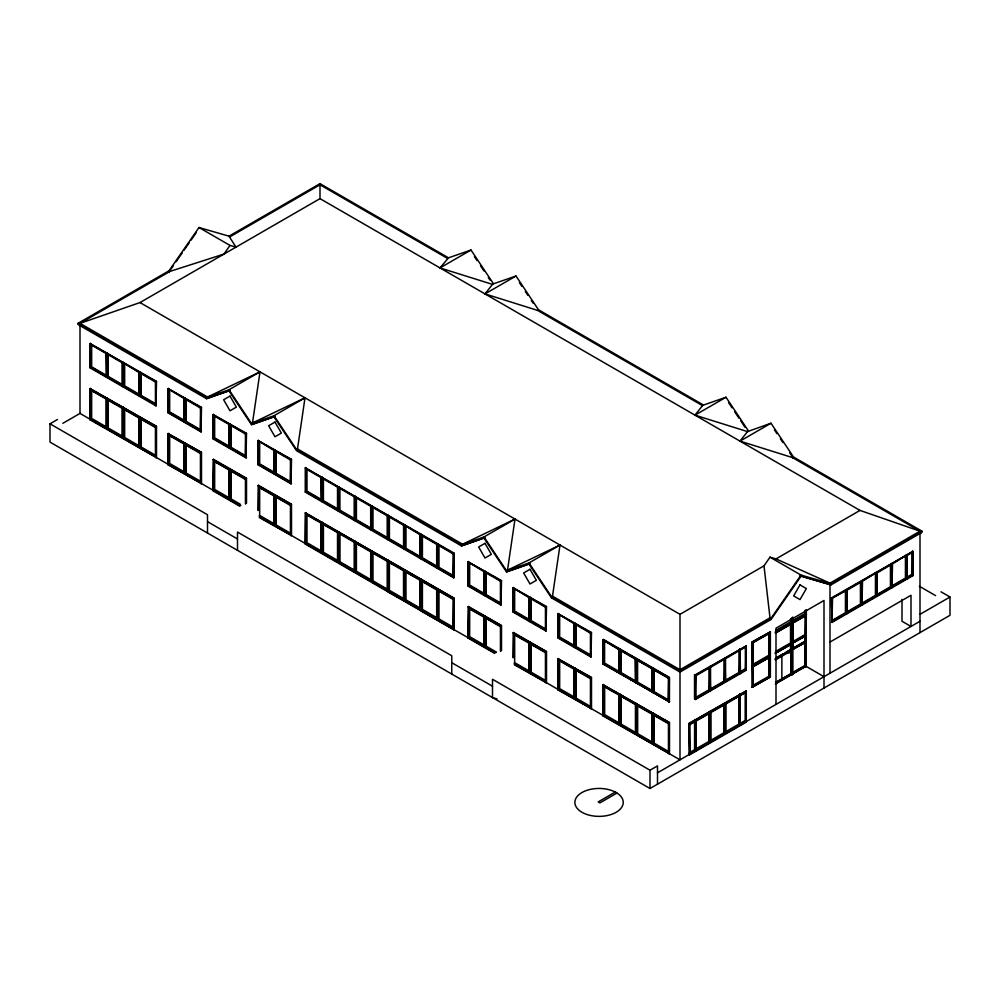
<?xml version="1.0" encoding="UTF-8"?>
<svg xmlns="http://www.w3.org/2000/svg" width="1000" height="1000" viewBox="0 0 1000 1000"><rect width="100%" height="100%" fill="white"/><g stroke="black" fill="none" stroke-linecap="round" stroke-linejoin="round"><path stroke-width="1.5" d="M206.5 397.537L229 389.75L251.5 423.525L252.5 422.938L260 371.85L206.5 397.537L78 323.35L78 324.5L206.5 398.688L229 390.9L251.5 424.675L274 416.875L296.5 450.65L461.5 545.913L484 538.125L506.5 571.9L529 564.1L551.5 597.875L680 672.062L771 619.525L801 576.225L831 584.888L922 532.35L922 531.188L793.5 457L771 423.225L747.5 431.6L740 441.125L792.5 457.587L920 531.188L830 583.15L776 558.9L770 557.175L764 565.837L680 614.325L140 302.562L80 323.35L207.5 396.962M251.5 423.525L274 415.725L296.5 449.5L297.5 448.925L305 397.825L252.5 422.938M461.5 544.763L484 536.962L506.5 570.737L507.5 570.163L515 519.075L461.5 544.763L296.5 449.5M506.5 570.737L529 562.95L551.5 596.725L552.5 596.15L560 545.05L507.5 570.163M78 323.35L169 270.812L199 227.512L229 236.175L236 247.138L230 245.413L199 227.512M169 271.962L173.412 265.6M176.062 261.775L182.237 252.862M184 250.312L189.3 242.675M191.062 240.125L196.35 232.488M230 245.413L224 254.062L170 271.388L80 323.35M551.5 596.725L680 670.913L771 618.375L801 575.075L831 583.737L922 531.188M493.5 283.8L492.5 284.375L440 267.925L448.5 257.825L471 250.025L493.5 283.8L516 276.012L538.5 309.788L703.5 405.05L726 397.25L748.5 431.025M703.5 405.05L702.5 405.625L537.5 310.363L485 293.9L492.5 284.375M747.5 431.6L695 415.15L702.5 405.625M229 236.175L320 183.637L448.5 257.825M230 236.75L320 184.788L447.5 258.4M140 302.562L320 198.637L860 510.412L920 531.188M90.013 343.55L156.5 381.375L156.012 405.9L90.013 367.8L90.013 343.55L156.012 381.65L156.012 405.9M90.588 367.463L91.075 344.275L91.075 367.175L90.013 367.8M91.075 367.175L106.425 376.037L105.938 353.413L107 352.8M107.088 376.987L107.575 353.8L107.575 376.7L106.512 377.325L106.512 353.075M90.5 343.263L90.5 367.512L122.438 385.838L122.438 362.938L123.5 362.325L123.5 386.575L155.925 404.613L140.575 395.75L140.575 372.85L140.087 396.037M156.5 457.587L90.013 419.762L90.013 388.587L156.5 426.413L156.5 457.587L200.225 482.825M90.588 389.787L106.425 398.363L90.588 389.787L90.588 419.225L106.425 427.8L90.588 419.225M941 591.812L950 597.013L950 615.3L650 788.512L50 442.1L50 423.812L57.5 419.475M140 371.85L138.938 372.463L138.837 394.075L124.663 385.887L124.663 364.338M122.438 385.838L107.575 376.7M139.425 372.188L138.938 395.375L138.938 372.463L124.075 363.325L124.075 386.225L123.012 386.85L123.012 362.6M62.875 423.3L80.325 413.225M107 397.825L107 429M107.088 399.312L122.925 407.887L107.088 399.312L107.088 428.75L122.925 437.325L107.088 428.75M90.013 419.762L90.5 388.3M155.438 404.9L155.438 381.987L156.5 381.375M140.575 395.75L139.512 396.375L139.512 372.125M139.425 417.413L123.588 408.837L139.425 417.413L139.425 446.863L123.588 438.275L139.425 446.863M168.012 388.587L201.5 407.35L201.012 431.887L168.012 412.825L168.012 388.587L201.012 407.638L201.012 431.887M140 416.875L140 448.062M140.087 418.363L155.925 426.938L140.087 418.363L140.087 447.812L155.925 456.388L140.087 447.812M185 397.825L183.938 398.45L183.837 420.062L169.662 411.875L169.662 390.312M185.087 422.013L185.575 398.837L185.575 421.737L184.513 422.362L184.513 398.113M123.5 438.525L123.5 407.35L123.5 438.525L155.225 456.85M168.012 412.825L169.075 412.212L169.075 389.312L183.938 398.45L184.425 421.062L184.425 398.162M90.013 388.587L156.5 426.413M206.5 398.688L230 390.325M229 389.75L260 371.85M440 267.925L471 250.025M200.925 407.688L200.438 430.875L200.438 407.975L201.5 407.35M201.5 483.562L168.012 464.787L168.012 433.612L201.5 452.388L201.5 483.562L238.888 505.15M184.425 443.387L168.588 434.812L184.425 443.387L184.425 472.837L168.588 464.263L184.425 472.837M213.012 414.562L246.5 433.338L246.012 457.863L213.012 438.812L213.012 414.562L246.012 433.612L246.012 457.863M185 442.863L185 474.038M185.087 444.338L200.925 452.912L185.087 444.338L185.087 473.787L200.925 482.362L185.087 473.787M229.425 424.15L228.938 447.325L228.938 424.425L230 423.812M230.087 448L230.575 424.812L230.575 447.713L229.513 448.338L229.513 424.087M168.012 464.787L168.5 433.338M213.012 438.812L214.075 438.188L213.588 415.575L228.938 424.425M168.012 433.612L201.5 452.388M251.5 424.675L275 416.3M274 415.725L305 397.825M485 293.9L516 276.012M245.925 433.675L245.438 456.85L245.438 433.95L246.5 433.338M239.662 506.163L213.012 490.775L213.5 459.312L246.5 478.363L246.5 503.312M229.425 469.375L213.588 460.8L229.425 469.375L229.425 498.812L213.588 490.238L229.425 498.812M258.012 440.538L291.5 459.312L291.012 483.85L258.012 464.787L258.012 440.538L291.012 459.6L291.012 483.85M230 468.837L230 500.012M230.087 470.325L245.925 478.9L230.087 470.325L230.087 499.762L240.325 505.675M275 449.787L273.938 450.412L273.837 472.025L259.662 463.837L259.662 442.275M275.087 473.975L275.575 450.8L275.575 473.7L274.513 474.312L274.513 450.075M213.012 490.775L213.5 459.312M258.012 464.787L259.075 464.175L259.075 441.275L273.938 450.412L274.425 473.025L274.425 450.125M213.012 459.6L246.5 478.363M537.5 310.363L538.5 309.788M290.925 459.65L290.438 482.837L290.438 459.938L291.5 459.312M230.087 499.762L240.812 505.387M258.012 510.513L258.5 485.3L291.5 504.35L291.5 535.525L337.475 562.075M274.425 495.35L258.587 486.775L274.425 495.35L274.425 524.8L259.875 516.962M305.262 467.825L454.25 553.275L453.762 577.812L305.262 492.075L305.262 467.825L453.762 553.562L453.762 577.812M338.175 486.938L337.688 510.112L305.75 491.788L306.325 468.55L306.325 491.45L305.262 492.075M275 494.825L275 526M275.087 496.3L290.925 504.875L275.087 496.3L275.087 525.75L290.925 534.325L275.087 525.75M306.325 491.45L321.675 500.312L321.188 477.688L322.25 477.062M322.337 501.262L322.825 478.075L322.825 500.975L321.763 501.6L321.763 477.35M258.012 485.575L291.5 504.35M337.688 510.112L337.688 487.212L338.75 486.6L338.75 510.838L387.675 538.413L372.325 529.55L372.325 506.65L371.838 529.837M305.262 512.863L454.25 598.312L453.762 629.775L305.262 544.038L305.262 512.863L454.25 598.312M305.837 514.062L321.675 522.638L305.837 514.062L305.837 543.5L321.675 552.075L305.837 543.5M354.188 496.737L338.837 487.887L339.325 510.5L354.188 519.637L354.188 496.737L355.25 496.125M355.337 520.312L355.825 497.125L355.825 520.025L354.762 520.65L354.762 496.4M259.288 517.487L291.5 535.525M339.325 510.5L338.263 511.125L338.263 486.875M322.25 522.1L322.25 553.275M322.337 523.587L338.175 532.163L337.688 561.888L322.337 553.025L322.337 523.587L338.175 532.163M305.262 544.038L305.75 512.575M371.175 505.988L370.688 529.163L370.688 506.262L371.75 505.65L371.75 529.9M339.325 532.825L354.675 541.688L339.325 532.825L339.325 562.275L354.675 571.125L339.325 562.275M322.337 553.025L338.175 561.6M387.188 538.7L387.188 515.788L388.25 515.175M420.188 557.75L420.188 534.85L405.325 525.712L405.325 548.612L420.675 557.463L388.25 539.425L388.825 516.175L388.825 539.087L387.762 539.7L387.762 515.45M372.325 529.55L371.262 530.175L371.262 505.925M355.25 541.15L355.25 572.325M355.337 542.638L371.175 551.213L370.688 580.938L355.337 572.075L355.337 542.638L371.175 551.213M338.75 562.8L338.75 531.625L338.75 562.8L370.475 581.125M388.825 539.087L404.175 547.938L403.688 525.325L404.75 524.7L404.75 548.95M371.838 552.163L387.675 560.737L371.838 552.163L371.838 581.613L387.675 590.188L371.838 581.613M355.337 572.075L371.175 580.662M421.25 534.225L420.188 534.85L420.087 556.462L405.913 548.275L405.913 526.712M421.337 558.413L421.825 535.237L421.825 558.138L420.763 558.75L420.763 534.5M405.325 548.612L404.263 549.225L404.263 524.975M388.25 560.2L387.762 591.663L419.975 609.7M388.338 561.688L404.175 570.262L388.338 561.688L388.338 591.138L404.175 599.712L388.338 591.138M371.75 581.862L371.75 550.675L371.75 581.862L386.975 590.65M436.688 544.375L437.75 543.75L437.75 568L438.325 544.763L438.325 567.663L437.262 568.275L437.262 544.038L436.688 567.275L436.688 544.375L421.337 535.513M404.75 569.738L404.263 601.188L404.837 571.213L420.675 579.788L404.837 571.213M461.5 545.913L485 537.55M453.675 553.612L453.188 576.8L453.188 553.9L454.25 553.275M484 536.962L515 519.075M695 415.15L726 397.25M421.25 579.263L420.763 610.712L493.888 652.375M421.337 580.737L437.175 589.312L436.688 619.038L421.337 610.188L421.337 580.737L437.175 589.312M468.013 561.788L501.5 580.562L501.012 605.087L468.013 586.038L468.013 561.788L501.012 580.837L501.012 605.087M405.325 600.375L420.675 609.237L405.325 600.375L405.325 570.938M437.75 588.787L437.262 620.237L438.325 589.987L453.675 598.837L453.188 628.575L437.837 619.712L437.837 590.262L453.675 598.837M485 571.025L483.938 571.65L483.837 593.263L469.663 585.075L469.663 563.525M485.087 595.225L485.575 572.038L485.575 594.938L484.513 595.562L484.513 571.312M421.337 610.188L437.175 618.763M468.013 586.038L469.075 585.413L469.075 562.513L483.938 571.65L484.425 594.275L484.425 571.375M506.5 571.9L530 563.525M529 562.95L560 545.05M740 441.125L771 423.225M468.5 561.5L468.5 585.75L500.438 604.075L500.438 581.175L501.5 580.562M437.837 619.712L453.675 628.288M494.663 653.388L468.013 638L468.5 606.538L501.5 625.588L501.5 650.537M484.425 616.6L468.587 608.025L484.425 616.6L484.425 646.038L468.587 637.463L484.425 646.038M513.013 587.762L546.5 606.538L546.013 631.062L513.013 612.013L513.013 587.762L546.013 606.812L546.013 631.062M500.438 604.075L485.575 594.938M485 616.062L485 647.237M485.087 617.55L500.925 626.125L485.087 617.55L485.087 646.988L494.038 652.163M530 597.013L528.938 597.638L528.837 619.25L514.663 611.05L514.663 589.5M530.087 621.2L530.575 598.025L530.575 620.925L529.513 621.538L529.513 597.288M468.013 638L468.5 606.538M513.013 612.013L514.075 611.4L514.075 588.488L528.938 597.638L529.425 620.25L529.425 597.35M468.013 606.825L501.5 625.588M792.5 457.587L793.5 457M551.5 597.875L552.5 597.3M513.5 587.487L513.5 611.737L545.438 630.062L545.438 607.163L546.5 606.538M485.087 646.988L495.812 652.613M513.013 657.738L513.5 632.513L546.5 651.575L546.5 682.75L590.225 708M558.013 613.75L591.5 632.513L591.013 657.05L558.013 638L558.013 613.75L591.013 632.8L591.013 657.05M545.438 630.062L530.575 620.925M529.425 642.575L513.587 634L529.425 642.575L529.425 672.025L514.875 664.188M530 642.05L530 673.225M530.087 643.525L545.925 652.1L530.087 643.525L530.087 672.975L545.925 681.55L530.087 672.975M575 622.987L573.938 623.612L573.837 645.225L559.663 637.038L559.663 615.475M575.087 647.188L575.575 624L575.575 646.9L574.513 647.525L574.513 623.275M558.013 638L559.075 637.375L559.075 614.475L573.938 623.612L574.425 646.237L574.425 623.325M513.013 632.8L546.5 651.575M558.5 613.462L558.5 637.712L590.438 656.038L590.438 633.138L591.5 632.513M591.5 708.725L558.013 689.963L558.013 658.775L591.5 677.55L591.5 708.725L635.225 733.975M635.15 682.062L603.425 663.737L603.5 639.45L669.5 677.55L669.425 701.838L602.938 664.025L602.938 639.775L669.425 677.6L668.363 678.213L668.363 701.112L668.85 677.938L653.012 669.362L653.012 692.262M604 640.5L618.862 649.638L618.862 672.537L604 663.4L604 640.5L619.35 649.35L619.438 673.55L620.5 672.925L620.5 650.025L620.013 673.213M590.438 656.038L575.575 646.9M514.288 664.712L546.5 682.75M574.425 668.562L558.587 659.975L574.425 668.562L574.425 698L558.587 689.425L574.425 698M575 668.025L575 699.2M575.087 669.513L590.925 678.088L575.087 669.513L575.087 698.95L590.925 707.525L575.087 698.95M618.862 649.638L619.925 649.013M776 558.9L860 510.412M558.013 689.963L558.5 658.5M602.938 664.025L604 663.4M558.013 658.775L591.5 677.55M636.425 658.538L635.363 659.163L635.262 680.775L621.087 672.588L621.087 651.038M636.512 682.738L636.512 659.825L652.35 668.413L651.862 691.587L651.862 668.688L652.925 668.062M669.5 753.763L603.013 715.938L603.013 684.762L669.5 722.588L669.5 753.763L680 759.825L680 670.913M619.425 694.538L603.587 685.962L619.425 694.538L619.425 723.988L603.587 715.4L619.425 723.988M637 659.55L637 682.45L635.938 683.075L635.938 658.825M620 694L620 725.188M620.087 695.487L635.925 704.062L620.087 695.487L620.087 724.938L635.925 733.512L620.087 724.938M552.5 596.15L680 669.762L770 617.8L771 618.375M603.013 715.938L603.5 684.475M653.5 669.075L653.5 691.975L652.438 692.6L652.438 668.35M636.587 705.013L652.425 713.587L651.938 743.312L636.587 734.463L636.587 705.013L652.425 713.587M695 674.95L746.275 645.913L746.275 670.163L695.5 699.488L695 674.95L696.025 675.612L709.975 667.562L709.488 690.175L710.5 690.825L710.013 666.3M752 642.05L770.375 631.862L770.375 676.963L752.375 687.362L752 642.05L770.375 631.862M746.275 645.913L695.537 675.325L695.5 699.488M752.638 642.35L769.737 632.913L769.737 655.825L753.012 665.487L752.638 642.35L769.737 632.913M711.062 667.038L724.975 658.9L724.488 681.525L725.5 682.175L725.013 657.638M726.062 658.375L739.975 650.238L739.488 672.862L740.5 673.512L740.013 648.975M740.212 650.2L746.062 646.7L745.575 669.325L740 672.55M831.5 597.875L912.962 551.388L912.962 575.638L831.988 622.4L831.5 597.875L831.988 622.4M776.087 630.25L790.537 621.912L790.537 618.825M912.962 551.388L832.025 598.237L846.45 590.475L845.962 613.088L846.988 613.737L846.988 589.5L846.5 613.462M775.4 631.325L791.612 622.4L791.612 617.812M805.888 614.163L792.425 621.487L805.888 614.163L805.888 611.1M847.55 589.95L861.45 581.812L860.962 604.438L861.988 605.087L861.988 580.837L861.5 604.8M875.962 595.775L862.025 603.825L862.513 581.2L875.962 572.875L875.962 595.775L876.988 596.425L876.5 571.888M877.55 572.638L891.45 564.487L890.962 587.112L891.988 587.762L891.988 563.513L891.5 587.487M905.962 578.45L892.025 586.5L892.513 563.888L905.962 555.55L905.962 578.45L906.988 579.1L906.488 554.562L906.5 578.825M906.9 555.675L912.763 552.175L912.275 574.8L906.688 578.025L906.688 555.112L906.688 578.025M775.775 631.538L791.612 622.4M776.038 631.625L791.938 622.45L792.8 622.962L792.8 642.625L805.512 634.862L805.888 615.413L805.888 635.087L775.775 652.463M793.213 621.712L806.375 614.55L775.088 632.612M775.775 632.788L791.612 623.65L791.612 643.312L775.4 652.25M792.8 622.962L805.888 615.413M776.087 632.762L790.537 624.412L790.537 642.925L776.087 651.275M653 713.062L653 744.237M653.088 714.538L668.925 723.112L653.088 714.538L653.088 743.988L668.925 752.562L653.088 743.988M696.062 697.25L708.962 689.812L708.962 668.25M711.062 688.6L723.962 681.15L723.962 659.6M726.062 679.938L738.962 672.487L738.962 650.938M740.212 671.75L745.362 668.775L745.362 647.225M709.488 690.175L695.537 698.238L696.025 675.612M724.488 681.525L710.537 689.575L710.537 666.675M739.488 672.862L725.537 680.913L725.537 658.012M752.638 665.275L769.737 655.825M695 699.2L746.062 669.613L746.062 646.7M775.4 652.95L791.612 644.025L791.612 649.862L775.775 659M805.888 635.788L792.425 643.125L805.888 635.788L805.888 641.625L792.4 649.538L805.788 642.387L805.788 666.875L806.375 610M775.088 653.438L806 635.112M832.55 620.163L845.438 612.725L845.438 591.163M847.55 611.512L860.438 604.062L860.438 582.513M862.55 602.85L875.438 595.4L875.438 573.85M877.55 594.188L890.438 586.737L890.438 565.188M892.55 585.525L905.438 578.088L905.438 556.525M906.9 577.225L912.062 574.25L912.062 552.688M752.638 666.525L769.737 657.075L769.737 676.75L753.012 686.413L752.638 666.525L769.737 657.075M775.775 653.175L791.612 644.025M845.962 613.088L832.025 621.15L832.513 598.525M860.962 604.438L847.025 612.487L847.025 589.587M890.962 587.112L877.025 595.163L877.025 572.263M636.5 734.712L636.5 703.538L636.5 734.712L668.225 753.025M636.587 734.463L652.425 743.037M831.5 622.125L861.45 604.712M862.513 604.1L912.763 575.075L912.763 552.175M775.475 658.263L783.425 653.675M786.075 652.15L791.375 649.087M792.65 648.375L805.438 641L806.375 641.538L775.088 659.575M776.087 658.225L790.537 649.875L790.537 644.388M775.4 658.787L791.612 649.862M805.888 641.625L792.8 649.175L792.8 643.337M776.038 658.587L806 641.287M775.413 659.9L791.875 650.387L791.875 674.887L792.9 674.312L792.9 649.825M791.363 651.263L788.737 652.625L791.875 650.387M603.013 684.762L669.5 722.588M752.638 686.2L769.737 676.75M689 723.45L746.275 690.95L746.275 722.125L689.488 754.912L689 723.45L746.275 690.95M752 687.138L770.375 676.963M830 642.05L911 595.275L911 626.462L902 621.263L902 599.438M689.212 724.2L695.275 721.25L695.275 750.7L689.7 753.925L689.212 724.2L695.275 721.25M709.975 712.788L695.537 720.55L709.975 712.788L709.975 742.225L695.537 750L709.975 742.225M724.975 704.125L710.537 711.9L724.975 704.125L724.975 733.575L710.537 741.338L724.975 733.575M739.975 695.462L725.537 703.238L739.975 695.462L739.975 724.912L725.537 732.675L739.975 724.912M740 694.875L746.062 691.938L746.062 721.375L740.487 724.6M740.487 695.15L746.062 691.938M689.425 724.938L694.575 721.963L694.575 749.675L689.425 752.65M696.062 721.112L708.962 713.675L708.962 741.388L696.062 748.825M711.062 712.463L723.962 705.013L723.962 732.725L711.062 740.175M726.062 703.8L738.962 696.35L738.962 724.062L726.062 731.513M740.212 695.612L745.362 692.638L745.362 720.35L740.212 723.325M775.8 682.262L791.363 673.425M792.262 672.775L805.275 665.425M776.075 682.425L791.513 673.512L791.513 674.675M805.425 666.675L805.425 665.512L792.55 672.938L792.9 674.312M775.8 683.425L791.237 674.513L791.875 674.887M792.262 673.95L805.138 666.513L805.788 642.387M775.337 684L806 666.287L806 609.788M497 698.875L492.5 697.575L492.5 679.287L650 770.212L657.5 765.888L657.5 784.175M920 614.338L950 597.013M615.237 792.075L598.188 801.912L599.9 802.9L616.95 793.062M689.212 753.637L695.275 750.7M740 724.312L746.062 721.375M657.5 772.812L920 621.263M921 532.925L920 532.35L920 632.625M912.962 575.638L912.487 551.1M919.4 586.275L935.6 595.625M831 583.737L830 583.15L830 673.225M831 584.888L800 575.65L801 576.225M770 557.175L801 575.075M791.612 623.65L791.237 643.1M805.512 634.862L806.375 635.375M169 270.812L170 271.388M770 618.95L771 619.525M805.075 665.763L824 676.688M805.788 666.875L804.85 666.338L804.85 641.85M791.938 674.412L792.312 618.125M739.788 649.087L740.275 673.625M746.275 670.163L745.788 645.625M740.013 694.013L740.013 725.188M739.788 694.125L739.788 725.3M297.5 448.925L462.5 544.188M725.013 702.675L725.013 733.85M746.275 722.125L745.788 690.662M602.938 639.775L668.938 677.875L668.938 702.125M620.5 650.025L635.85 658.875M90.588 344.562L105.938 353.413M107.088 354.087L122.438 362.938M140.087 373.137L155.438 381.987M185.087 399.113L200.438 407.975M230.087 425.1L245.438 433.95M275.087 451.075L290.438 459.938M305.837 468.825L321.188 477.688M322.337 478.363L337.688 487.212M355.337 497.413L370.688 506.262M371.838 506.938L387.188 515.788M388.338 516.462L403.688 525.325M437.837 545.037L453.188 553.9M485.087 572.325L500.438 581.175M530.087 598.3L545.438 607.163M575.087 624.275L590.438 633.138M620.013 650.3L635.363 659.163L635.85 681.787L620.5 672.925M636.512 659.825L651.862 668.688M653.012 669.362L668.363 678.213M710.013 711.338L710.013 742.513M105.838 375.025L91.662 366.838L91.662 345.288M155.338 403.6L141.163 395.412L141.163 373.862M200.338 429.588L186.163 421.4L186.163 399.837M245.338 455.562L231.163 447.375L231.163 425.825M290.338 481.55L276.163 473.363L276.163 451.8M354.087 518.35L339.913 510.163L339.913 488.612M370.588 527.875L356.413 519.688L356.413 498.137M387.088 537.4L372.912 529.212L372.912 507.663M436.587 565.988L422.413 557.8L422.413 536.237M453.088 575.513L438.913 567.325L438.913 545.763M500.337 602.788L486.163 594.6L486.163 573.05M545.337 628.775L531.163 620.588L531.163 599.025M590.337 654.75L576.163 646.562L576.163 625.013M618.763 671.25L604.587 663.062L604.587 641.5M668.263 699.825L654.087 691.637L654.087 670.088M124.075 386.225L139.425 395.087M169.075 412.212L184.425 421.062M185.575 421.737L200.925 430.6M214.075 438.188L229.425 447.05M230.575 447.713L245.925 456.575M259.075 464.175L274.425 473.025M275.575 473.7L290.925 482.55M322.825 500.975L338.175 509.837M355.825 520.025L371.175 528.888M421.825 558.138L437.175 566.987M438.325 567.663L453.675 576.512M469.075 585.413L484.425 594.275M514.075 611.4L529.425 620.25M559.075 637.375L574.425 646.237M637 682.45L652.35 691.312M653.5 691.975L668.85 700.837M201.5 431.6L168.5 412.55L168.5 388.3M246.5 457.587L213.5 438.525L213.5 414.288M291.5 483.562L258.5 464.513L258.5 440.262M421.25 558.475L454.25 577.525M669.5 701.8L603.5 663.7L603.425 639.487M636.425 682.788L669.425 701.838M105.838 398.888L91.662 390.7L91.662 418.413L105.838 426.6M155.338 427.475L141.163 419.275L141.163 446.987L155.338 455.188M200.338 453.45L186.163 445.262L186.163 472.975L200.338 481.163M245.338 479.425L231.163 471.238L231.163 498.95L240.188 504.162M290.338 505.412L276.163 497.225L276.163 524.938L290.338 533.125M354.087 542.212L339.913 534.025L339.913 561.737L354.087 569.925M370.588 551.737L356.413 543.55L356.413 571.263L370.588 579.462M387.088 561.275L372.912 553.075L372.912 580.788L387.088 588.987M436.587 589.85L422.413 581.663L422.413 609.375L436.587 617.562M453.088 599.375L438.913 591.188L438.913 618.9L453.088 627.087M500.337 626.65L486.163 618.462L486.163 646.175L496.475 652.138M545.337 652.638L531.163 644.45L531.163 672.163L545.337 680.35M590.337 678.612L576.163 670.425L576.163 698.138L590.337 706.325M635.337 704.6L621.163 696.4L621.163 724.125L635.337 732.312M651.838 714.125L637.663 705.938L637.663 733.65L651.838 741.838M668.337 723.65L654.163 715.462L654.163 743.175L668.337 751.363M259.075 515.938L274.425 524.8M514.075 663.162L529.425 672.025M122.225 437.8L80 413.413L80 324.5M259.775 517.2L290.225 534.788M514.775 664.425L545.225 682.013M50 423.812L207.5 514.738L207.5 533.038M207.5 521.663L237.5 538.987M451.763 662.7L492.5 686.213M774.412 429.825L776.963 433.663M780.375 438.775L782.925 442.612M789.737 452.837L793.15 457.95M728.6 402.625L732.062 407.812M734.65 411.712L738.975 418.212M740.713 420.812L745.037 427.3M519.412 282.6L521.962 286.438M525.375 291.55L527.925 295.387M531.337 300.5L533.038 303.062M474.462 256.7L477.062 260.6M480.525 265.788L483.975 270.988M488.312 277.488L490.037 280.075M764 565.837L770 617.8M876.45 573.15L876.5 596.138M824 688.05L824 600.475L776 628.188L776 704.4M805.512 610.887L805.512 613.938M805.512 635.575L805.512 641.413M805.013 610.475L805.013 613.55L792.925 620.538L792.925 617.45M805.013 636.025L805.013 641.525L792.925 648.5L792.925 643.012M792.8 617.125L792.8 621.712M791.237 619.125L791.237 622.175M791.237 643.812L791.237 649.638M791.237 650.025L791.237 674.513M790.938 649.85L790.938 672.812M789.013 652.788L788.737 651.462L788.863 652.712M781.862 655.588L781.862 678.913M770 631.65L770 676.75M769.362 632.688L769.362 655.612M769.362 656.862L769.362 676.538M753.012 642.575L753.012 665.487M753.012 666.737L753.012 686.413M752.375 642.262L752.375 687.362M745.575 691.65L745.575 721.1M739.975 650.238L739.975 673.138M739.488 695.188L739.488 724.625M726.025 703.512L726.025 732.962M724.975 658.9L724.975 681.8M724.488 703.838L724.488 733.288M711.025 712.175L711.025 741.625M709.975 667.562L709.975 690.462M709.488 712.5L709.488 741.95M696.025 720.837L696.025 750.288M694.788 720.975L694.788 750.425M694.525 674.675L694.525 698.925M689.7 724.475L689.7 753.925M689.488 723.737L689.488 754.912M680 614.325L680 669.762M669.013 722.862L669.013 754.038M668.438 723.4L668.438 752.837M653.575 714.262L653.575 743.7M651.938 713.875L651.938 743.312M651.762 668.75L651.762 690.3L637.587 682.113L637.587 660.562M650 770.212L650 788.512M637.075 704.737L637.075 734.175M635.438 704.35L635.438 733.787M620.575 695.2L620.575 724.65M618.938 694.812L618.938 724.262M604.075 685.675L604.075 715.125M591.013 677.837L591.013 709.013M590.438 678.363L590.438 707.812M575.575 669.225L575.575 698.675M573.938 668.838L573.938 698.288M559.075 661.25L559.075 689.15M546.013 651.85L546.013 683.025M545.438 652.387L545.438 681.825M530.575 643.25L530.575 672.688M528.938 642.862L528.938 672.3M514.075 635.262L514.075 656.963M513.5 632.513L513.5 657.463M501.012 625.875L501.012 650.812M500.438 626.4L500.438 651.2M485.575 617.263L485.575 646.712M483.938 616.875L483.938 646.325M469.075 607.737L469.075 637.188M453.762 598.587L453.762 629.775M453.188 599.125L453.188 628.575M451.763 674.062L451.763 655.763L237.5 532.062L237.5 550.35M438.325 589.987L438.325 619.425M436.688 589.6L436.688 619.038M421.825 580.462L421.825 609.9M420.188 580.075L420.188 609.513M403.688 570.55L403.688 599.987M403.587 525.375L403.587 546.938L389.412 538.737L389.412 517.188M388.825 561.413L388.825 590.85M387.188 561.025L387.188 590.462M372.325 551.875L372.325 581.325M370.688 551.487L370.688 580.938M355.825 542.35L355.825 571.8M354.188 541.962L354.188 571.413M337.688 532.438L337.688 561.888M337.587 487.275L337.587 508.825L323.413 500.637L323.413 479.087M322.825 523.3L322.825 552.75M321.188 522.913L321.188 552.362M321.087 477.75L321.087 499.3L306.913 491.112L306.913 469.562M320 183.637L320 198.637M306.325 513.775L306.325 543.225M305.75 467.537L305.75 491.788M291.012 504.625L291.012 535.812M290.438 505.163L290.438 534.6M275.575 496.025L275.575 525.462M273.938 495.637L273.938 525.075M259.075 486.5L259.075 509.738M258.5 485.3L258.5 510.238M246.012 478.65L246.012 503.587M245.438 479.175L245.438 503.975M230.575 470.037L230.575 499.487M228.938 469.65L228.938 499.1M228.837 424.487L228.837 446.037L214.662 437.85L214.662 416.3M214.075 460.513L214.075 489.963M201.012 452.663L201.012 483.85M200.438 453.2L200.438 482.65M185.575 444.062L185.575 473.5M183.938 443.675L183.938 473.125M169.075 434.538L169.075 463.975M156.012 426.688L156.012 457.863M155.438 427.225L155.438 456.662M140.575 418.075L140.575 447.525M138.938 417.688L138.938 447.137M124.075 408.55L124.075 438M122.438 408.162L122.438 437.612M122.338 363L122.338 384.55L108.162 376.362L108.162 354.812M107.575 399.025L107.575 428.475M105.938 398.638L105.938 428.088M91.075 389.5L91.075 418.95M800 584.888L793.637 595.913L800 599.587L806.363 588.562L800 584.888M230 396.1L223.637 399.775L230 410.788L236.363 407.113L230 396.1M275 422.075L268.637 425.75L275 436.775L281.363 433.1L275 422.075M485 543.312L478.638 546.987L485 558.013L491.362 554.338L485 543.312M530 569.3L523.638 572.975L530 584L536.362 580.325L530 569.3M768.737 633.725L753.263 642.663L753.263 664.237L768.737 655.3L768.737 633.725M805.013 616.062L792.925 623.038L792.925 641.55L805.013 634.575L805.013 616.062M770 655.925L752 666.312L770 655.925M768.737 657.812L753.263 666.737L753.263 685.25L768.737 676.325L768.737 657.812M616.15 792.537L613.775 791.325A24.188 13.963 0 0 0 575.438 799.388A24.188 13.963 0 0 0 604.288 816.038A24.188 13.963 0 0 0 618.237 793.9L616.15 792.537M782.013 678.988L782 680.15L782.013 678.988M695.5 720.275L695.5 751.45L695.487 720.263M122.338 408.413L108.162 400.225L108.162 427.938L122.338 436.125L122.338 408.413M138.837 417.95L124.663 409.75L124.663 437.463L138.837 445.662L138.837 417.95M183.837 443.925L169.662 435.737L169.662 463.45L183.837 471.637L183.837 443.925M228.837 469.9L214.662 461.712L214.662 489.425L228.837 497.612L228.837 469.9M273.837 495.887L259.662 487.7L259.662 515.413L273.837 523.6L273.837 495.887M321.087 523.162L306.913 514.975L306.913 542.688L321.087 550.875L321.087 523.162M337.587 532.688L323.413 524.5L323.413 552.212L337.587 560.4L337.587 532.688M403.587 570.8L389.412 562.612L389.412 590.325L403.587 598.513L403.587 570.8M420.087 580.325L405.913 572.137L405.913 599.85L420.087 608.038L420.087 580.325M483.837 617.125L469.663 608.938L469.663 636.65L483.837 644.837L483.837 617.125M528.837 643.112L514.663 634.925L514.663 662.638L528.837 670.825L528.837 643.112M573.837 669.087L559.663 660.9L559.663 688.612L573.837 696.8L573.837 669.087M618.837 695.075L604.663 686.875L604.663 714.587L618.837 722.788L618.837 695.075"/></g></svg>
